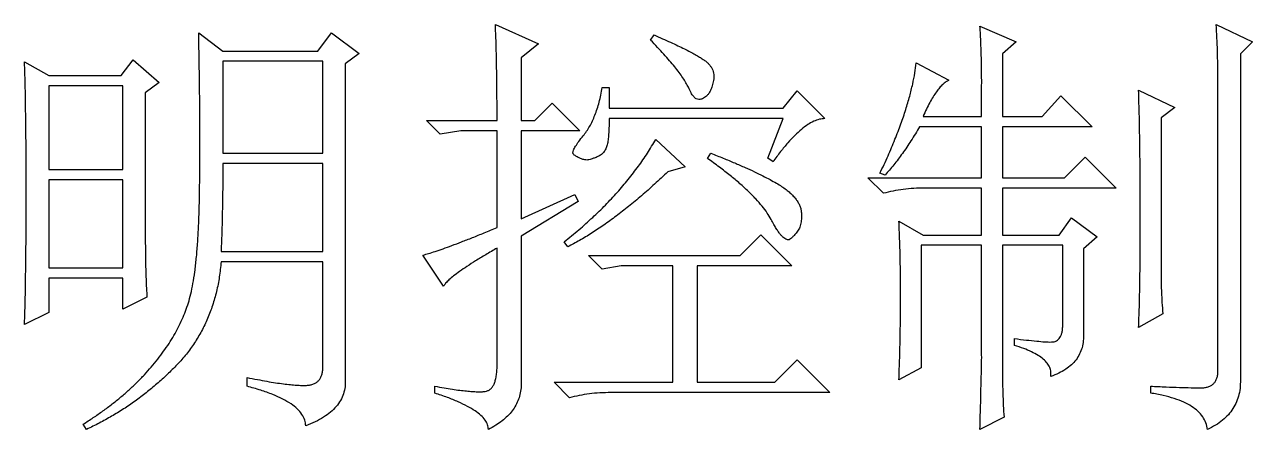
# Model space of a CAD drawing. Extents: x 216492 to 217192, y 357162 to 358262.
# Drawn here: x 216874.79 to 216888.27, y 357559.89 to 357564.33 of the extents above; entities that cross this region are included whole.
import ezdxf

# ---------------------------------------------------------------- set-up
doc = ezdxf.new("R2010")
doc.units = 0
doc.header["$MEASUREMENT"] = 0
doc.layers.add('PV-115', color=7, linetype='Continuous')

# ---------------------------------------------------------------- blocks, each defined once
blk = doc.blocks.new('Manufacturer光辉PartName智能照明控制模块Series12位ShellFrameLimitingCurrentRemarkPartTypeMinCurrent0MaxCurrent0PolesMinPower0MaxPower0LibType2DelFlgfalseUpdateDate')
at = {"layer": 'PV-115'}
for p, q in [((3.906, 8.359), (4.171, 8.158)), ((5.212, 8.158), (5.364, 8.359)), ((5.364, 8.359), (5.667, 8.131)), ((7.162, 8.449), (7.635, 8.238)), ((12.481, 8.43), (12.879, 8.259)), ((15.075, 8.449), (15.472, 8.259)), ((7.635, 8.238), (7.446, 8.085)), ((8.866, 8.278), (8.904, 8.335)), ((12.879, 8.259), (12.728, 8.126)), ((15.472, 8.259), (15.34, 8.126)), ((4.171, 8.158), (5.212, 8.158)), ((5.667, 8.131), (5.515, 8.017)), ((12.728, 8.126), (12.728, 7.441)), ((15.34, 8.126), (15.34, 4.576)), ((1.994, 8.041), (2.259, 7.889)), ((3.054, 7.889), (3.187, 8.06)), ((3.187, 8.06), (3.471, 7.814)), ((5.269, 8.045), (4.171, 8.045)), ((4.171, 8.045), (4.171, 7.037)), ((5.269, 7.037), (5.269, 8.045)), ((5.515, 8.017), (5.515, 4.557)), ((7.446, 8.085), (7.446, 7.396)), ((11.781, 8.027), (12.141, 7.838)), ((2.259, 7.889), (3.054, 7.889)), ((15.094, 4.652), (15.094, 7.86)), ((3.073, 7.776), (2.259, 7.776)), ((2.259, 7.776), (2.259, 6.857)), ((3.073, 6.857), (3.073, 7.776)), ((3.471, 7.814), (3.319, 7.701)), ((3.319, 7.701), (3.319, 6.194)), ((8.336, 7.757), (8.411, 7.757)), ((8.411, 7.757), (8.411, 7.53)), ((10.323, 7.53), (10.475, 7.72)), ((10.475, 7.72), (10.778, 7.417)), ((12.5, 7.441), (12.5, 7.726)), ((14.223, 7.729), (14.621, 7.539)), ((7.597, 7.396), (7.787, 7.585)), ((7.787, 7.585), (8.09, 7.282)), ((13.163, 7.441), (13.371, 7.668)), ((13.371, 7.668), (13.712, 7.327)), ((8.411, 7.53), (10.323, 7.53)), ((10.323, 7.417), (8.411, 7.417)), ((10.153, 6.981), (10.323, 7.417)), ((11.857, 7.441), (12.5, 7.441)), ((12.728, 7.441), (13.163, 7.441)), ((14.621, 7.539), (14.469, 7.425)), ((14.469, 7.425), (14.469, 5.675)), ((6.556, 7.244), (6.405, 7.396)), ((6.405, 7.396), (7.181, 7.396)), ((6.783, 7.282), (6.556, 7.244)), ((7.181, 7.282), (6.783, 7.282)), ((7.181, 6.222), (7.181, 7.282)), ((7.446, 7.396), (7.597, 7.396)), ((8.09, 7.282), (7.446, 7.282)), ((7.446, 7.282), (7.446, 6.317)), ((12.5, 7.327), (11.819, 7.327)), ((12.5, 6.767), (12.5, 7.327)), ((13.712, 7.327), (12.728, 7.327)), ((12.728, 7.327), (12.728, 6.767)), ((8.923, 7.187), (9.244, 6.888)), ((4.171, 7.037), (5.269, 7.037)), ((9.49, 6.98), (9.528, 7.036)), ((5.269, 6.923), (4.171, 6.923)), ((5.269, 5.96), (5.269, 6.923)), ((9.244, 6.888), (9.055, 6.832)), ((10.21, 6.943), (10.153, 6.981)), ((13.409, 6.767), (13.636, 6.995)), ((13.636, 6.995), (13.977, 6.654)), ((2.259, 6.857), (3.073, 6.857)), ((3.073, 6.744), (2.259, 6.744)), ((2.259, 6.744), (2.259, 5.78)), ((3.073, 5.78), (3.073, 6.744)), ((11.421, 6.597), (11.251, 6.767)), ((11.251, 6.767), (12.5, 6.767)), ((11.44, 6.797), (11.383, 6.816)), ((12.728, 6.767), (13.409, 6.767)), ((12.5, 6.654), (11.876, 6.654)), ((12.5, 6.139), (12.5, 6.654)), ((13.977, 6.654), (12.728, 6.654)), ((12.728, 6.654), (12.728, 6.139)), ((7.446, 6.317), (8.033, 6.582)), ((8.071, 6.506), (7.446, 6.127)), ((8.033, 6.582), (8.071, 6.506)), ((11.592, 6.291), (11.857, 6.139)), ((13.352, 6.139), (13.485, 6.329)), ((13.485, 6.329), (13.769, 6.12)), ((7.446, 6.127), (7.446, 4.48)), ((7.957, 6.01), (7.919, 6.066)), ((9.85, 5.915), (10.077, 6.142)), ((10.077, 6.142), (10.418, 5.801)), ((11.857, 6.139), (12.5, 6.139)), ((12.728, 6.139), (13.352, 6.139)), ((13.769, 6.12), (13.617, 5.988)), ((4.152, 5.96), (5.269, 5.96)), ((7.181, 4.707), (7.181, 5.995)), ((12.5, 6.026), (11.838, 6.026)), ((11.838, 6.026), (11.838, 4.682)), ((12.5, 4.844), (12.5, 6.026)), ((13.39, 6.026), (12.728, 6.026)), ((12.728, 6.026), (12.728, 4.711)), ((13.39, 5.155), (13.39, 6.026)), ((13.617, 5.988), (13.617, 5.06)), ((5.269, 5.846), (4.152, 5.846)), ((5.269, 4.689), (5.269, 5.846)), ((6.594, 5.578), (6.367, 5.919)), ((8.336, 5.763), (8.184, 5.915)), ((8.184, 5.915), (9.85, 5.915)), ((8.544, 5.801), (8.336, 5.763)), ((9.112, 5.801), (8.544, 5.801)), ((9.112, 4.524), (9.112, 5.801)), ((10.418, 5.801), (9.377, 5.801)), ((9.377, 5.801), (9.377, 4.524)), ((2.259, 5.78), (3.073, 5.78)), ((3.073, 5.667), (2.259, 5.667)), ((2.259, 5.667), (2.259, 5.288)), ((3.073, 5.326), (3.073, 5.667)), ((3.338, 5.458), (3.073, 5.326)), ((2.259, 5.288), (1.994, 5.156)), ((14.488, 5.275), (14.223, 5.123)), ((12.86, 4.928), (12.86, 5.003)), ((10.229, 4.524), (10.475, 4.77)), ((10.475, 4.77), (10.834, 4.41)), ((11.838, 4.682), (11.592, 4.549)), ((4.436, 4.48), (4.436, 4.575)), ((6.499, 4.404), (6.499, 4.48)), ((7.976, 4.353), (7.806, 4.524)), ((7.806, 4.524), (9.112, 4.524)), ((9.377, 4.524), (10.229, 4.524)), ((14.356, 4.405), (14.356, 4.481)), ((10.834, 4.41), (8.43, 4.41)), ((2.676, 4.006), (2.638, 4.063)), ((12.746, 4.14), (12.481, 4.006))]:
    blk.add_line(p, q, dxfattribs=at)
for points, knots in [([(2.638, 4.063), (2.675, 4.087), (2.748, 4.134), (2.854, 4.208), (2.956, 4.284), (3.052, 4.361), (3.142, 4.441), (3.229, 4.522), (3.31, 4.605), (3.385, 4.69), (3.456, 4.775), (3.52, 4.862), (3.58, 4.949), (3.635, 5.036), (3.682, 5.125), (3.725, 5.214), (3.761, 5.303), (3.794, 5.396), (3.821, 5.497), (3.845, 5.61), (3.865, 5.74), (3.881, 5.886), (3.894, 6.047), (3.905, 6.224), (3.912, 6.416), (3.919, 6.839), (3.921, 7.488), (3.911, 8.068), (3.906, 8.359)], [0, 0, 0, 0, 0.027708, 0.054932, 0.081376, 0.107187, 0.132381, 0.15722, 0.181426, 0.205253, 0.228521, 0.251204, 0.27329, 0.294858, 0.315892, 0.336458, 0.356755, 0.376687, 0.397999, 0.422317, 0.449827, 0.480587, 0.514345, 0.551431, 0.591858, 0.635499, 0.817227, 1, 1, 1, 1]), ([(7.181, 7.396), (7.181, 7.451), (7.181, 7.56), (7.179, 7.717), (7.178, 7.864), (7.176, 8), (7.173, 8.127), (7.171, 8.243), (7.166, 8.349), (7.163, 8.417), (7.162, 8.449)], [0, 0, 0, 0, 0.15908, 0.308183, 0.447301, 0.57711, 0.697615, 0.808138, 0.908724, 1, 1, 1, 1]), ([(12.5, 7.726), (12.5, 7.763), (12.501, 7.835), (12.499, 7.939), (12.498, 8.037), (12.496, 8.128), (12.493, 8.213), (12.49, 8.291), (12.486, 8.362), (12.483, 8.408), (12.481, 8.43)], [0, 0, 0, 0, 0.157281, 0.305617, 0.443999, 0.574437, 0.693958, 0.805519, 0.907231, 1, 1, 1, 1]), ([(15.094, 7.86), (15.093, 7.96), (15.091, 8.156), (15.08, 8.352), (15.075, 8.449)], [0, 0, 0, 0, 0.507488, 1, 1, 1, 1]), ([(9.282, 7.76), (9.273, 7.776), (9.254, 7.812), (9.22, 7.866), (9.178, 7.925), (9.129, 7.987), (9.074, 8.054), (9.01, 8.125), (8.942, 8.201), (8.892, 8.251), (8.866, 8.278)], [0, 0, 0, 0, 0.085146, 0.181967, 0.289004, 0.407373, 0.538052, 0.680246, 0.834242, 1, 1, 1, 1]), ([(8.904, 8.335), (8.935, 8.321), (8.996, 8.294), (9.084, 8.255), (9.164, 8.218), (9.235, 8.183), (9.298, 8.151), (9.354, 8.121), (9.401, 8.094), (9.441, 8.068), (9.475, 8.044), (9.503, 8.017), (9.526, 7.991), (9.543, 7.962), (9.554, 7.932), (9.561, 7.901), (9.561, 7.868), (9.555, 7.826), (9.543, 7.778), (9.526, 7.728), (9.506, 7.69), (9.477, 7.658), (9.441, 7.633), (9.409, 7.627), (9.396, 7.625)], [0, 0, 0, 0, 0.089591, 0.172145, 0.24737, 0.315835, 0.376754, 0.430964, 0.478211, 0.518335, 0.553654, 0.586055, 0.615997, 0.64463, 0.671719, 0.698197, 0.725928, 0.754485, 0.808572, 0.853371, 0.889784, 0.918815, 0.964624, 1, 1, 1, 1]), ([(1.994, 5.156), (1.995, 5.205), (1.998, 5.306), (2.003, 5.463), (2.005, 5.629), (2.008, 5.806), (2.01, 5.992), (2.011, 6.189), (2.013, 6.395), (2.013, 6.608), (2.013, 6.821), (2.011, 7.026), (2.01, 7.221), (2.008, 7.405), (2.005, 7.579), (2.003, 7.742), (1.998, 7.895), (1.995, 7.993), (1.994, 8.041)], [0, 0, 0, 0, 0.051047, 0.1052516, 0.1630895, 0.2243287, 0.288966, 0.3570027, 0.428684, 0.5035224, 0.5783609, 0.6495562, 0.717107, 0.7810154, 0.8412827, 0.8979059, 0.9506531, 1, 1, 1, 1]), ([(11.383, 6.816), (11.414, 6.88), (11.472, 7.003), (11.548, 7.185), (11.613, 7.354), (11.667, 7.511), (11.71, 7.657), (11.743, 7.791), (11.768, 7.913), (11.777, 7.991), (11.781, 8.027)], [0, 0, 0, 0, 0.165811, 0.319126, 0.461041, 0.590523, 0.709176, 0.816316, 0.913364, 1, 1, 1, 1]), ([(12.141, 7.838), (12.129, 7.832), (12.105, 7.82), (12.071, 7.791), (12.036, 7.754), (12.001, 7.709), (11.966, 7.654), (11.929, 7.591), (11.893, 7.519), (11.869, 7.467), (11.857, 7.441)], [0, 0, 0, 0, 0.077676, 0.164907, 0.266653, 0.381202, 0.511467, 0.65807, 0.820809, 1, 1, 1, 1]), ([(8.127, 7.227), (8.14, 7.244), (8.165, 7.277), (8.199, 7.332), (8.229, 7.391), (8.256, 7.455), (8.281, 7.524), (8.302, 7.598), (8.322, 7.676), (8.331, 7.73), (8.336, 7.757)], [0, 0, 0, 0, 0.107223, 0.218807, 0.333779, 0.454403, 0.581188, 0.714575, 0.853756, 1, 1, 1, 1]), ([(9.396, 7.625), (9.386, 7.627), (9.364, 7.632), (9.335, 7.661), (9.307, 7.704), (9.291, 7.74), (9.282, 7.76)], [0, 0, 0, 0, 0.1594512, 0.3677773, 0.643109, 1, 1, 1, 1]), ([(14.223, 5.123), (14.224, 5.159), (14.227, 5.234), (14.232, 5.354), (14.234, 5.488), (14.237, 5.634), (14.239, 5.795), (14.24, 5.968), (14.242, 6.155), (14.242, 6.351), (14.242, 6.55), (14.24, 6.744), (14.239, 6.929), (14.237, 7.106), (14.234, 7.274), (14.232, 7.433), (14.227, 7.584), (14.224, 7.682), (14.223, 7.729)], [0, 0, 0, 0, 0.040918, 0.086944, 0.138063, 0.194561, 0.255896, 0.322339, 0.394161, 0.470823, 0.548561, 0.622805, 0.694089, 0.761879, 0.826177, 0.887516, 0.945371, 1, 1, 1, 1]), ([(8.411, 7.417), (8.411, 7.39), (8.411, 7.338), (8.407, 7.265), (8.402, 7.201), (8.394, 7.144), (8.382, 7.095), (8.358, 7.054), (8.328, 7.021), (8.289, 7), (8.251, 6.984), (8.217, 6.973), (8.19, 6.964), (8.173, 6.963), (8.165, 6.962)], [0, 0, 0, 0, 0.138278, 0.261186, 0.37244, 0.468856, 0.553008, 0.629882, 0.704066, 0.780513, 0.85313, 0.913434, 0.962879, 1, 1, 1, 1]), ([(10.778, 7.417), (10.758, 7.415), (10.716, 7.411), (10.653, 7.387), (10.587, 7.35), (10.518, 7.296), (10.446, 7.23), (10.369, 7.148), (10.289, 7.051), (10.237, 6.981), (10.21, 6.943)], [0, 0, 0, 0, 0.078095, 0.164103, 0.26358, 0.376782, 0.50663, 0.653364, 0.817661, 1, 1, 1, 1]), ([(11.819, 7.327), (11.788, 7.275), (11.728, 7.176), (11.633, 7.036), (11.539, 6.91), (11.472, 6.834), (11.44, 6.797)], [0, 0, 0, 0, 0.276476, 0.534903, 0.775844, 1, 1, 1, 1]), ([(7.919, 6.066), (7.973, 6.109), (8.079, 6.195), (8.23, 6.33), (8.371, 6.466), (8.501, 6.606), (8.622, 6.747), (8.732, 6.891), (8.833, 7.037), (8.893, 7.137), (8.923, 7.187)], [0, 0, 0, 0, 0.137195, 0.27067, 0.400013, 0.526144, 0.648642, 0.768208, 0.885088, 1, 1, 1, 1]), ([(8.014, 7.038), (8.016, 7.049), (8.02, 7.076), (8.045, 7.118), (8.08, 7.171), (8.11, 7.207), (8.127, 7.227)], [0, 0, 0, 0, 0.1507012, 0.3652967, 0.6453866, 1, 1, 1, 1]), ([(8.165, 6.962), (8.151, 6.964), (8.118, 6.968), (8.079, 6.986), (8.048, 7.003), (8.03, 7.015), (8.017, 7.026), (8.015, 7.035), (8.014, 7.038)], [0, 0, 0, 0, 0.246866, 0.56576, 0.726751, 0.853042, 0.94063, 1, 1, 1, 1]), ([(9.528, 7.036), (9.574, 7.018), (9.661, 6.983), (9.786, 6.932), (9.9, 6.881), (10.003, 6.836), (10.095, 6.791), (10.174, 6.749), (10.244, 6.711), (10.303, 6.674), (10.353, 6.639), (10.396, 6.604), (10.432, 6.568), (10.463, 6.532), (10.487, 6.495), (10.506, 6.459), (10.517, 6.421), (10.524, 6.373), (10.523, 6.316), (10.515, 6.255), (10.496, 6.202), (10.467, 6.16), (10.437, 6.13), (10.414, 6.106), (10.396, 6.091), (10.384, 6.087), (10.38, 6.085)], [0, 0, 0, 0, 0.092599, 0.178379, 0.25671, 0.328072, 0.392048, 0.4491, 0.499255, 0.542256, 0.580352, 0.615282, 0.647538, 0.677081, 0.704595, 0.730342, 0.75486, 0.778598, 0.822441, 0.861398, 0.895867, 0.92805, 0.955937, 0.97692, 0.991447, 1, 1, 1, 1]), ([(4.171, 6.923), (4.171, 6.839), (4.17, 6.674), (4.166, 6.43), (4.161, 6.192), (4.155, 6.037), (4.152, 5.96)], [0, 0, 0, 0, 0.26049, 0.514453, 0.760456, 1, 1, 1, 1]), ([(10.191, 6.309), (10.177, 6.333), (10.146, 6.384), (10.089, 6.459), (10.02, 6.538), (9.938, 6.62), (9.844, 6.706), (9.737, 6.794), (9.619, 6.887), (9.534, 6.948), (9.49, 6.98)], [0, 0, 0, 0, 0.086046, 0.181935, 0.289761, 0.408012, 0.537548, 0.67971, 0.83362, 1, 1, 1, 1]), ([(9.055, 6.832), (9.007, 6.787), (8.912, 6.698), (8.769, 6.571), (8.628, 6.454), (8.49, 6.347), (8.354, 6.248), (8.22, 6.159), (8.089, 6.079), (8, 6.032), (7.957, 6.01)], [0, 0, 0, 0, 0.144542, 0.28313, 0.416248, 0.543311, 0.665181, 0.782022, 0.893322, 1, 1, 1, 1]), ([(11.876, 6.654), (11.835, 6.653), (11.756, 6.652), (11.64, 6.641), (11.529, 6.623), (11.457, 6.606), (11.421, 6.597)], [0, 0, 0, 0, 0.26277, 0.515778, 0.761809, 1, 1, 1, 1]), ([(6.367, 5.919), (6.388, 5.925), (6.434, 5.936), (6.507, 5.96), (6.592, 5.99), (6.688, 6.025), (6.795, 6.066), (6.914, 6.112), (7.044, 6.164), (7.134, 6.202), (7.181, 6.222)], [0, 0, 0, 0, 0.074361, 0.163149, 0.266472, 0.38412, 0.516116, 0.663227, 0.824264, 1, 1, 1, 1]), ([(10.38, 6.085), (10.373, 6.086), (10.359, 6.088), (10.338, 6.1), (10.316, 6.117), (10.294, 6.143), (10.269, 6.174), (10.244, 6.213), (10.217, 6.258), (10.2, 6.291), (10.191, 6.309)], [0, 0, 0, 0, 0.065943, 0.141639, 0.235786, 0.345734, 0.477906, 0.628372, 0.802933, 1, 1, 1, 1]), ([(11.592, 4.549), (11.595, 4.63), (11.601, 4.789), (11.606, 5.025), (11.61, 5.253), (11.611, 5.474), (11.61, 5.688), (11.606, 5.895), (11.601, 6.096), (11.595, 6.226), (11.592, 6.291)], [0, 0, 0, 0, 0.139332, 0.274594, 0.405406, 0.532584, 0.655334, 0.774477, 0.88922, 1, 1, 1, 1]), ([(3.319, 6.194), (3.319, 6.154), (3.319, 6.078), (3.321, 5.967), (3.322, 5.864), (3.324, 5.768), (3.327, 5.68), (3.329, 5.599), (3.334, 5.526), (3.337, 5.48), (3.338, 5.458)], [0, 0, 0, 0, 0.16102, 0.311572, 0.452596, 0.582206, 0.702317, 0.811953, 0.911207, 1, 1, 1, 1]), ([(7.181, 5.995), (7.139, 5.971), (7.06, 5.925), (6.95, 5.859), (6.854, 5.798), (6.773, 5.742), (6.707, 5.694), (6.656, 5.65), (6.617, 5.614), (6.601, 5.588), (6.594, 5.578)], [0, 0, 0, 0, 0.199501, 0.377912, 0.534147, 0.669164, 0.782582, 0.875266, 0.947119, 1, 1, 1, 1]), ([(4.152, 5.846), (4.146, 5.79), (4.135, 5.681), (4.103, 5.52), (4.06, 5.368), (4.005, 5.223), (3.939, 5.084), (3.861, 4.954), (3.772, 4.83), (3.67, 4.716), (3.561, 4.608), (3.448, 4.505), (3.33, 4.408), (3.208, 4.316), (3.082, 4.229), (2.95, 4.15), (2.815, 4.074), (2.722, 4.029), (2.676, 4.006)], [0, 0, 0, 0, 0.067718, 0.13339, 0.197164, 0.259409, 0.320835, 0.382043, 0.443144, 0.504817, 0.56676, 0.628176, 0.689793, 0.751339, 0.812945, 0.874833, 0.937192, 1, 1, 1, 1]), ([(14.469, 5.675), (14.469, 5.65), (14.47, 5.595), (14.474, 5.503), (14.48, 5.395), (14.485, 5.317), (14.488, 5.275)], [0, 0, 0, 0, 0.187514, 0.415462, 0.687408, 1, 1, 1, 1]), ([(12.86, 5.003), (12.904, 4.997), (12.985, 4.987), (13.097, 4.976), (13.189, 4.967), (13.252, 4.964), (13.295, 4.967), (13.321, 4.976), (13.343, 4.992), (13.36, 5.013), (13.374, 5.04), (13.384, 5.073), (13.389, 5.112), (13.39, 5.14), (13.39, 5.155)], [0, 0, 0, 0, 0.200078, 0.369829, 0.507558, 0.615284, 0.658772, 0.699179, 0.737837, 0.779063, 0.822972, 0.874744, 0.933417, 1, 1, 1, 1]), ([(13.617, 5.06), (13.618, 5.033), (13.619, 4.98), (13.604, 4.903), (13.578, 4.833), (13.538, 4.769), (13.486, 4.713), (13.422, 4.663), (13.344, 4.62), (13.287, 4.598), (13.258, 4.587)], [0, 0, 0, 0, 0.127175, 0.245478, 0.360341, 0.474621, 0.591522, 0.716108, 0.851859, 1, 1, 1, 1]), ([(13.258, 4.587), (13.259, 4.604), (13.263, 4.638), (13.249, 4.689), (13.22, 4.736), (13.176, 4.78), (13.118, 4.821), (13.045, 4.86), (12.958, 4.896), (12.894, 4.917), (12.86, 4.928)], [0, 0, 0, 0, 0.089971, 0.177785, 0.272189, 0.379297, 0.5027, 0.647073, 0.81152, 1, 1, 1, 1]), ([(12.481, 4.006), (12.483, 4.058), (12.485, 4.156), (12.49, 4.297), (12.492, 4.423), (12.495, 4.535), (12.498, 4.633), (12.499, 4.716), (12.501, 4.785), (12.5, 4.826), (12.5, 4.844)], [0, 0, 0, 0, 0.1849535, 0.3523458, 0.5029683, 0.6368638, 0.7531762, 0.8527439, 0.9347463, 1, 1, 1, 1]), ([(4.436, 4.575), (4.474, 4.568), (4.547, 4.554), (4.651, 4.534), (4.746, 4.519), (4.832, 4.506), (4.91, 4.497), (4.977, 4.492), (5.036, 4.488), (5.086, 4.488), (5.13, 4.494), (5.167, 4.504), (5.199, 4.521), (5.225, 4.543), (5.245, 4.572), (5.259, 4.607), (5.268, 4.646), (5.269, 4.674), (5.269, 4.689)], [0, 0, 0, 0, 0.119952, 0.230077, 0.330268, 0.420672, 0.501226, 0.572009, 0.632441, 0.68408, 0.728101, 0.76746, 0.80455, 0.8391, 0.874609, 0.912426, 0.953365, 1, 1, 1, 1]), ([(6.499, 4.48), (6.533, 4.474), (6.596, 4.462), (6.687, 4.447), (6.769, 4.436), (6.842, 4.428), (6.906, 4.422), (6.961, 4.419), (7.008, 4.419), (7.047, 4.422), (7.08, 4.43), (7.108, 4.446), (7.131, 4.472), (7.15, 4.504), (7.163, 4.545), (7.174, 4.592), (7.18, 4.647), (7.181, 4.686), (7.181, 4.707)], [0, 0, 0, 0, 0.1130138, 0.2162309, 0.308791, 0.3908488, 0.4624512, 0.524452, 0.576184, 0.6186911, 0.6544387, 0.6899275, 0.7270989, 0.7682325, 0.8148416, 0.8686573, 0.9302007, 1, 1, 1, 1]), ([(12.728, 4.711), (12.728, 4.659), (12.728, 4.557), (12.732, 4.409), (12.737, 4.271), (12.743, 4.182), (12.746, 4.14)], [0, 0, 0, 0, 0.274647, 0.533418, 0.77515, 1, 1, 1, 1]), ([(14.356, 4.481), (14.412, 4.478), (14.517, 4.473), (14.665, 4.467), (14.792, 4.464), (14.884, 4.461), (14.947, 4.463), (14.986, 4.473), (15.02, 4.487), (15.048, 4.509), (15.069, 4.536), (15.083, 4.57), (15.093, 4.609), (15.093, 4.637), (15.094, 4.652)], [0, 0, 0, 0, 0.19745, 0.370231, 0.518396, 0.641148, 0.692804, 0.739049, 0.781173, 0.82079, 0.859905, 0.901282, 0.947528, 1, 1, 1, 1]), ([(5.08, 4.044), (5.078, 4.066), (5.074, 4.111), (5.04, 4.175), (4.988, 4.235), (4.916, 4.291), (4.824, 4.343), (4.713, 4.393), (4.582, 4.44), (4.486, 4.466), (4.436, 4.48)], [0, 0, 0, 0, 0.0799548, 0.1632218, 0.2572778, 0.3661501, 0.4941705, 0.640658, 0.8095322, 1, 1, 1, 1]), ([(5.515, 4.557), (5.515, 4.53), (5.516, 4.475), (5.497, 4.396), (5.464, 4.323), (5.416, 4.255), (5.353, 4.193), (5.276, 4.137), (5.183, 4.087), (5.115, 4.059), (5.08, 4.044)], [0, 0, 0, 0, 0.114137, 0.224129, 0.333179, 0.445558, 0.565866, 0.696572, 0.841077, 1, 1, 1, 1]), ([(7.446, 4.48), (7.443, 4.455), (7.438, 4.406), (7.418, 4.336), (7.388, 4.27), (7.348, 4.208), (7.297, 4.151), (7.236, 4.097), (7.165, 4.049), (7.113, 4.021), (7.086, 4.006)], [0, 0, 0, 0, 0.11891, 0.234402, 0.349417, 0.467113, 0.588025, 0.716859, 0.853243, 1, 1, 1, 1]), ([(15.34, 4.576), (15.34, 4.544), (15.341, 4.481), (15.327, 4.392), (15.301, 4.309), (15.261, 4.233), (15.209, 4.165), (15.145, 4.103), (15.068, 4.05), (15.01, 4.021), (14.98, 4.006)], [0, 0, 0, 0, 0.133153, 0.258094, 0.37642, 0.493785, 0.610988, 0.732636, 0.86177, 1, 1, 1, 1]), ([(7.086, 4.006), (7.084, 4.024), (7.08, 4.061), (7.05, 4.114), (7.002, 4.164), (6.936, 4.214), (6.853, 4.263), (6.751, 4.311), (6.632, 4.36), (6.545, 4.389), (6.499, 4.404)], [0, 0, 0, 0, 0.070926, 0.149057, 0.241261, 0.350219, 0.480222, 0.630959, 0.804155, 1, 1, 1, 1]), ([(8.43, 4.41), (8.39, 4.41), (8.311, 4.408), (8.195, 4.398), (8.083, 4.38), (8.011, 4.362), (7.976, 4.353)], [0, 0, 0, 0, 0.2627696, 0.5157777, 0.761809, 1, 1, 1, 1]), ([(14.98, 4.006), (14.975, 4.031), (14.966, 4.08), (14.928, 4.148), (14.874, 4.209), (14.803, 4.262), (14.715, 4.308), (14.611, 4.348), (14.489, 4.381), (14.402, 4.397), (14.356, 4.405)], [0, 0, 0, 0, 0.0948359, 0.1890259, 0.2893087, 0.3997209, 0.523209, 0.6635129, 0.8223403, 1, 1, 1, 1])]:
    blk.add_open_spline(points, degree=3, knots=knots, dxfattribs=at)

msp = doc.modelspace()

# ---------------------------------------------------------------- block references
msp.add_blockref('Manufacturer光辉PartName智能照明控制模块Series12位ShellFrameLimitingCurrentRemarkPartTypeMinCurrent0MaxCurrent0PolesMinPower0MaxPower0LibType2DelFlgfalseUpdateDate', (216872.793, 357555.885))

doc.saveas('drawing.dxf')
